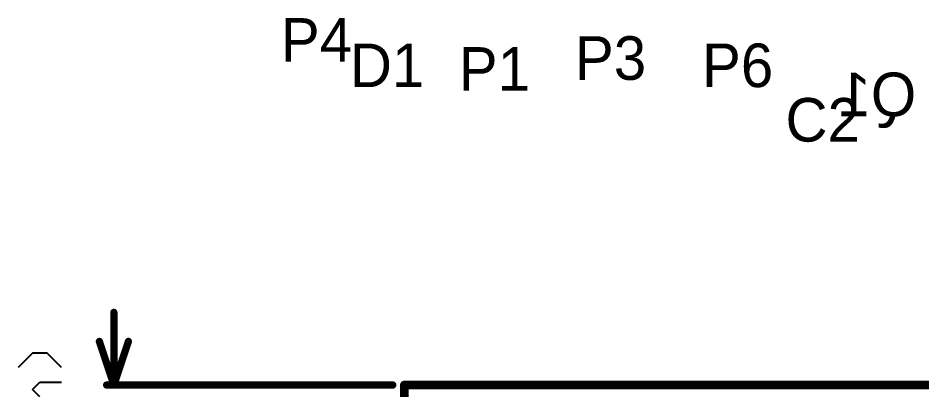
# Model space of a CAD drawing. Header units: millimetres. Extents: x 37.2 to 96.5, y 61.3 to 99.1.
# Drawn here: x 37.29 to 68.91, y 86.06 to 99.06 of the extents above; entities that cross this region are included whole.
import ezdxf

# ---------------------------------------------------------------- set-up
doc = ezdxf.new("R2010")
doc.units = ezdxf.units.MM
for name, color, linetype in [('BottomOverlay', 54, 'Continuous'), ('KeepOutLayer', 6, 'Continuous'), ('Mechanical1', 6, 'Continuous'), ('TopOverlay', 2, 'Continuous')]:
    doc.layers.add(name, color=color, linetype=linetype)

msp = doc.modelspace()

# ---------------------------------------------------------------- linework, layer by layer
at = {"layer": 'KeepOutLayer', "const_width": 0.3}
for points in [[(50.8, 86.233), (79.121, 86.233)], [(50.8, 76.073), (50.8, 86.233)]]:
    msp.add_lwpolyline(points, dxfattribs=at)
at = {"layer": 'KeepOutLayer', "const_width": 0.15}
msp.add_lwpolyline([(50.725, 86.233, 1), (50.875, 86.233, 1)], format="xyb", close=True, dxfattribs=at)
msp.add_lwpolyline([(50.725, 86.233, 1), (50.875, 86.233, 1)], format="xyb", close=True, dxfattribs=at)
at = {"layer": 'Mechanical1'}
for p, q in [((37.796, 87.348), (37.288, 86.841)), ((38.304, 87.348), (37.796, 87.348)), ((38.812, 86.841), (38.304, 87.348)), ((37.796, 86.079), (38.05, 86.333)), ((38.05, 86.333), (38.812, 86.333)), ((38.05, 85.825), (37.796, 86.079))]:
    msp.add_line(p, q, dxfattribs=at)
at = {"layer": 'Mechanical1', "const_width": 0.254}
for points in [[(40.64, 86.233), (40.64, 88.773)], [(40.132, 87.757), (40.64, 86.233)], [(40.64, 86.233), (41.148, 87.757)], [(40.386, 86.233), (50.396, 86.233)]]:
    msp.add_lwpolyline(points, dxfattribs=at)
at = {"layer": 'Mechanical1', "const_width": 0.127}
for points in [[(40.577, 88.773, 1), (40.703, 88.773, 1)], [(40.069, 87.757, 1), (40.196, 87.757, 1)], [(41.084, 87.757, 1), (41.212, 87.757, 1)], [(40.322, 86.233, 1), (40.45, 86.233, 1)], [(40.577, 86.233, 1), (40.703, 86.233, 1)], [(40.577, 86.233, 1), (40.703, 86.233, 1)], [(40.577, 86.233, 1), (40.703, 86.233, 1)], [(50.333, 86.233, 1), (50.46, 86.233, 1)]]:
    msp.add_lwpolyline(points, format="xyb", close=True, dxfattribs=at)

# ---------------------------------------------------------------- texts
at = {"layer": 'BottomOverlay', "text_generation_flag": 2}
msp.add_text('Q1', height=1.524, dxfattribs=at).set_placement((68.707, 95.631))
at = {"layer": 'TopOverlay'}
for s, p in [('P4', (46.482, 97.536)), ('P3', (56.769, 96.901)), ('D1', (48.895, 96.647)), ('P1', (52.705, 96.52)), ('P6', (61.214, 96.647)), ('C2', (64.135, 94.742))]:
    msp.add_text(s, height=1.524, dxfattribs=at).set_placement(p)

doc.saveas('drawing.dxf')
